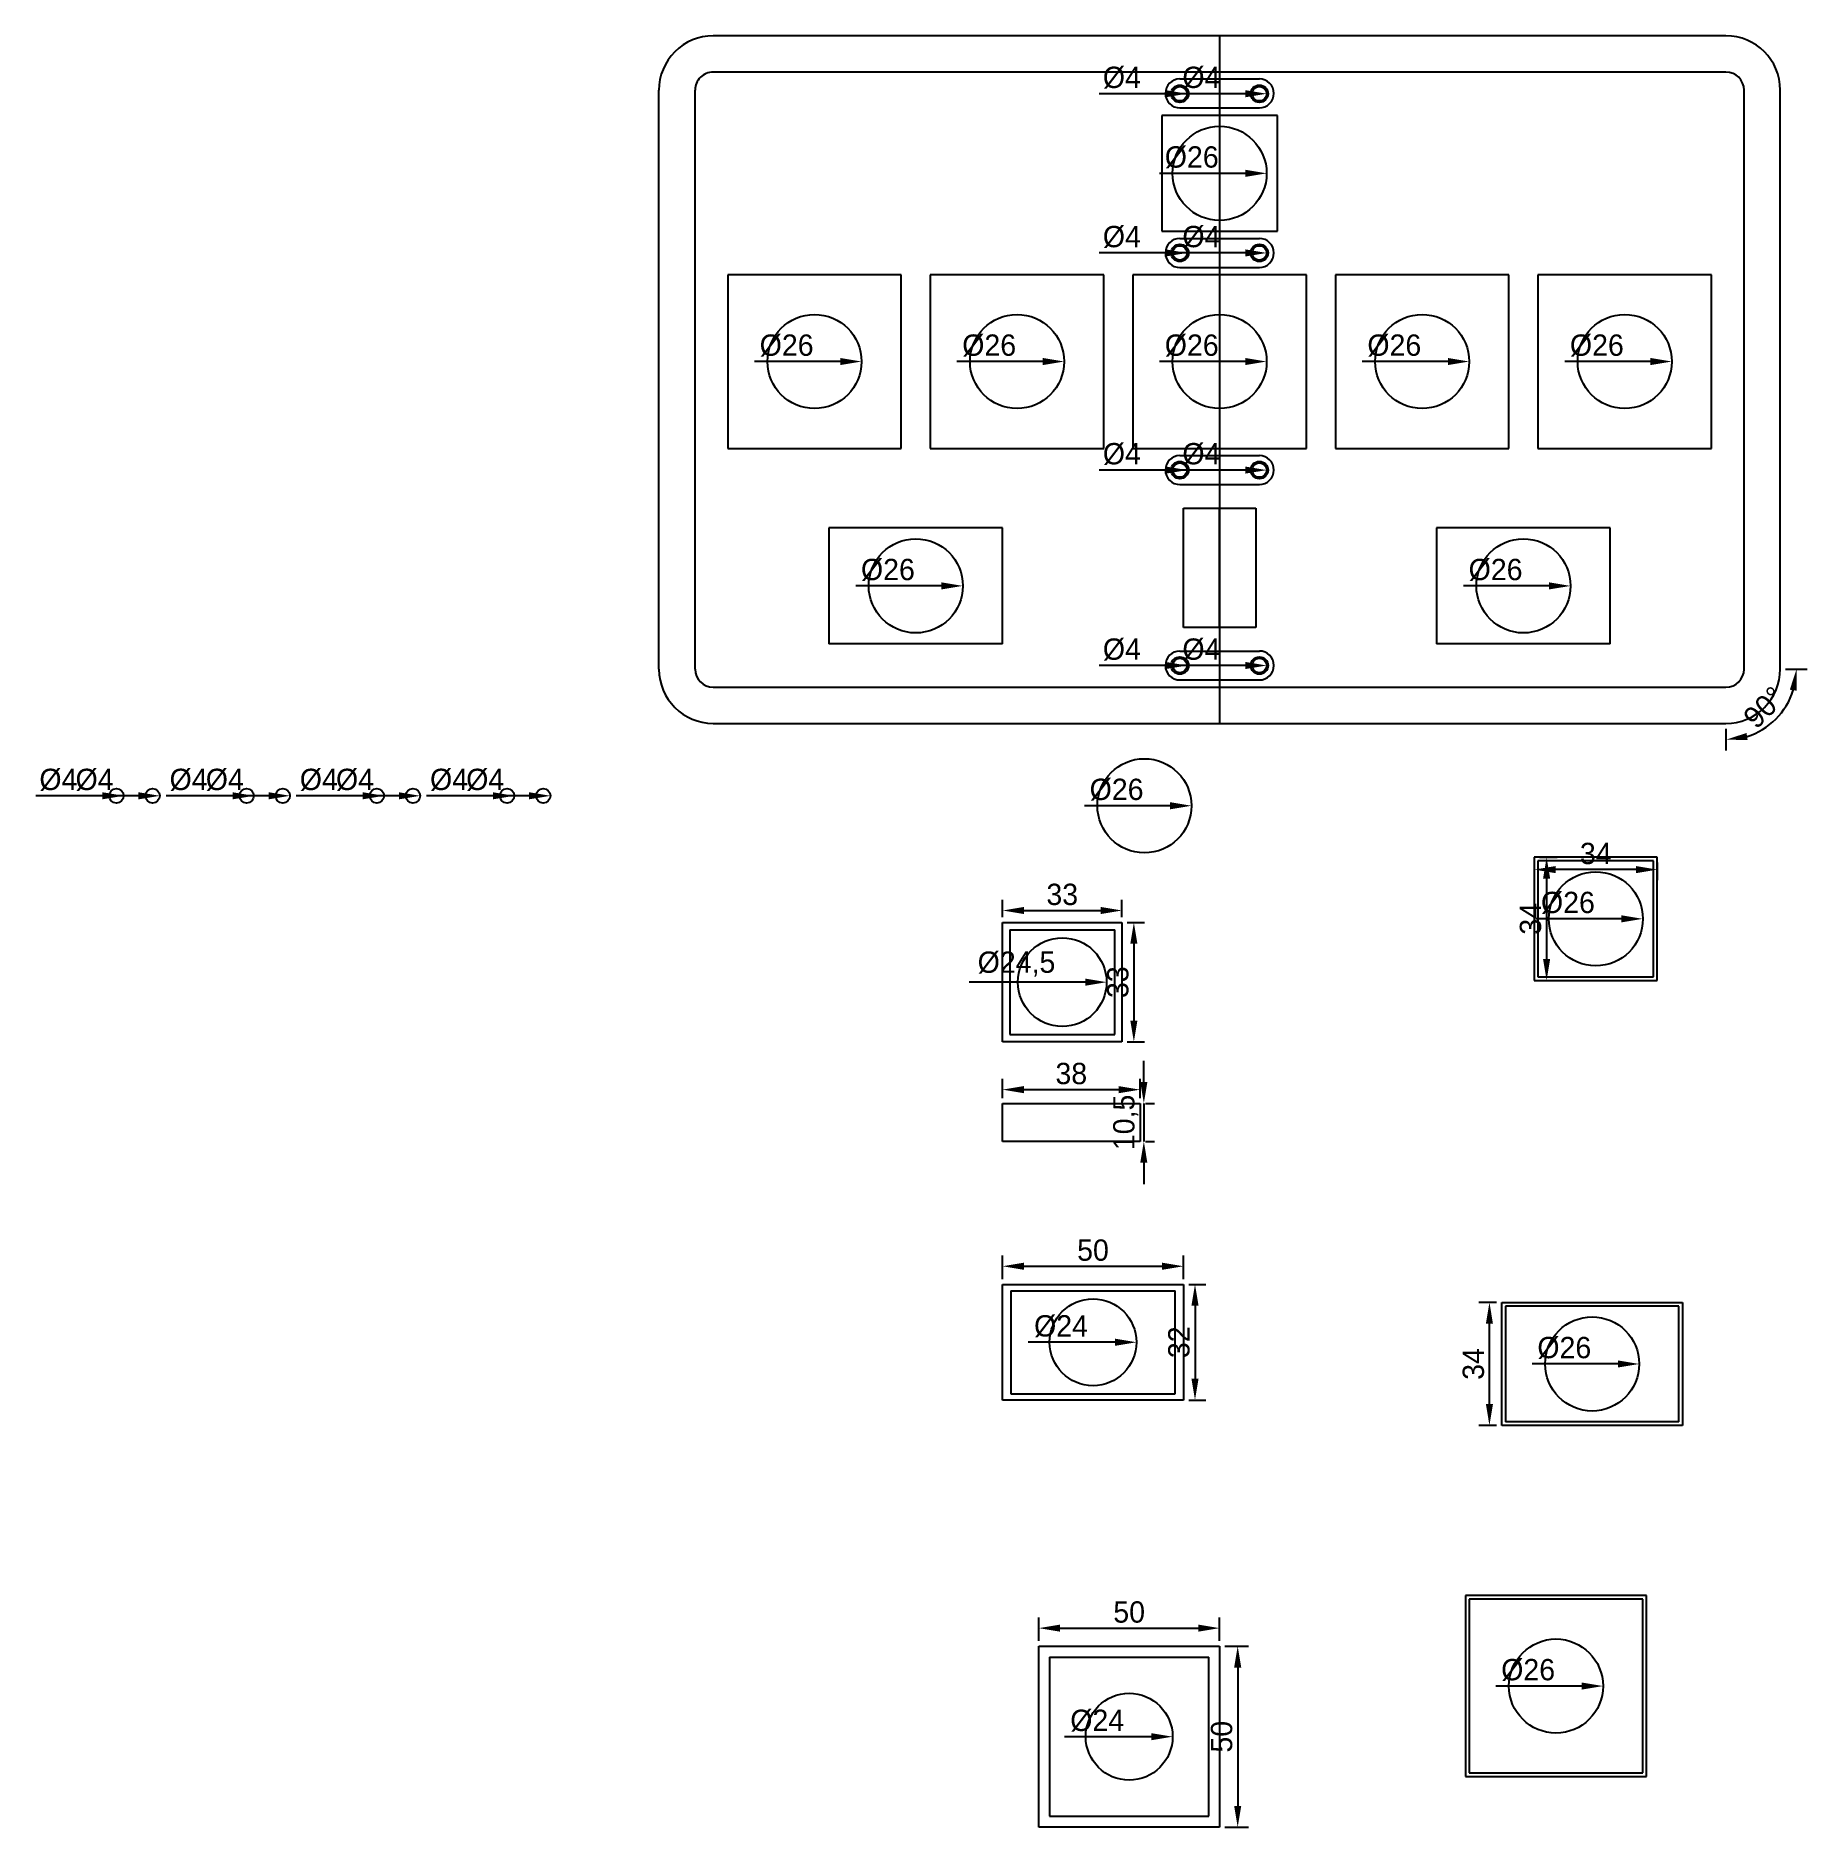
# Model space of a CAD drawing. Header units: millimetres. Extents: x -177 to 312, y -310 to 185.
import ezdxf

# ---------------------------------------------------------------- set-up
doc = ezdxf.new("R2010")
doc.units = ezdxf.units.MM
doc.layers.add('Dimensions', color=7, linetype='Continuous')
doc.layers.add('sketch', color=7, linetype='Continuous')
doc.dimstyles.new('ISO-25', dxfattribs={"dimtxt": 2.5, "dimasz": 2.5, "dimexe": 1.25, "dimexo": 0.625, "dimtad": 1, "dimtxsty": 'Standard', "dimcen": 2.5, "dimadec": 0, "dimazin": 0, "dimtfac": 1, "dimtmove": 0, "dimatfit": 3, "dimfxl": 1, "dimarcsym": 0})

# ---------------------------------------------------------------- blocks, each defined once
blk = doc.blocks.new('*D1')
at = {"layer": 'Defpoints', "color": 0}
for p in [(128, -110), (128, -120.5), (129.05, -120.5)]:
    blk.add_point(p, dxfattribs=at)
at = {"layer": 'Dimensions', "color": 140, "lineweight": -2}
for p, q in [((129.05, -104.11), (129.05, -98.21)), ((129.05, -110), (129.05, -120.5)), ((129.47, -110), (132, -110)), ((129.47, -120.5), (132, -120.5)), ((129.05, -126.39), (129.05, -132.29))]:
    blk.add_line(p, q, dxfattribs=at)
at = {"layer": 'Dimensions', "color": 140}
for points in [[(128.07, -104.11), (130.03, -104.11), (129.05, -110)], [(130.03, -126.39), (128.07, -126.39), (129.05, -120.5)]]:
    blk.add_solid(points, dxfattribs=at)
at = {"layer": 'Dimensions', "color": 140, "insert": (124.07, -115.25), "char_height": 5.893, "attachment_point": 5, "rotation": 90}
blk.add_mtext('10,5', dxfattribs=at)
blk = doc.blocks.new('*D2')
at = {"layer": 'Defpoints', "color": 0}
for p in [(128, -106.2), (90, -110), (128, -110)]:
    blk.add_point(p, dxfattribs=at)
at = {"layer": 'Dimensions', "color": 140, "lineweight": -2}
for p, q in [((90, -108.53), (90, -103.25)), ((128, -108.53), (128, -103.25)), ((95.89, -106.2), (122.11, -106.2))]:
    blk.add_line(p, q, dxfattribs=at)
at = {"layer": 'Dimensions', "color": 140}
for points in [[(95.89, -105.22), (95.89, -107.18), (90, -106.2)], [(122.11, -107.18), (122.11, -105.22), (128, -106.2)]]:
    blk.add_solid(points, dxfattribs=at)
at = {"layer": 'Dimensions', "color": 140, "insert": (109, -101.78), "char_height": 5.893, "attachment_point": 5}
blk.add_mtext('38', dxfattribs=at)
blk = doc.blocks.new('*D3')
at = {"layer": 'Defpoints', "color": 0}
for p in [(150, -255), (100, -260), (150, -260)]:
    blk.add_point(p, dxfattribs=at)
at = {"layer": 'Dimensions', "color": 140, "lineweight": -2}
for p, q in [((100, -258.53), (100, -252.05)), ((150, -258.53), (150, -252.05)), ((105.89, -255), (144.11, -255))]:
    blk.add_line(p, q, dxfattribs=at)
at = {"layer": 'Dimensions', "color": 140}
for points in [[(105.89, -254.02), (105.89, -255.98), (100, -255)], [(144.11, -255.98), (144.11, -254.02), (150, -255)]]:
    blk.add_solid(points, dxfattribs=at)
at = {"layer": 'Dimensions', "color": 140, "insert": (125, -250.58), "char_height": 5.893, "attachment_point": 5}
blk.add_mtext('50', dxfattribs=at)
blk = doc.blocks.new('*D4')
at = {"layer": 'Defpoints', "color": 0}
for p in [(237, -42), (271, -42), (237, -45.4)]:
    blk.add_point(p, dxfattribs=at)
at = {"layer": 'Dimensions', "color": 140, "lineweight": -2}
for p, q in [((237, -43.47), (237, -48.35)), ((271, -43.47), (271, -48.35)), ((265.11, -45.4), (242.89, -45.4))]:
    blk.add_line(p, q, dxfattribs=at)
at = {"layer": 'Dimensions', "color": 140}
for points in [[(242.89, -44.42), (242.89, -46.38), (237, -45.4)], [(265.11, -46.38), (265.11, -44.42), (271, -45.4)]]:
    blk.add_solid(points, dxfattribs=at)
at = {"layer": 'Dimensions', "color": 140, "insert": (254, -40.98), "char_height": 5.893, "attachment_point": 5}
blk.add_mtext('34', dxfattribs=at)
blk = doc.blocks.new('*D5')
at = {"layer": 'Defpoints', "color": 0}
for p in [(123, -60), (123, -93), (126.3, -93)]:
    blk.add_point(p, dxfattribs=at)
at = {"layer": 'Dimensions', "color": 140, "lineweight": -2}
for p, q in [((124.47, -60), (129.25, -60)), ((126.3, -65.89), (126.3, -87.11)), ((124.47, -93), (129.25, -93))]:
    blk.add_line(p, q, dxfattribs=at)
at = {"layer": 'Dimensions', "color": 140}
for points in [[(127.28, -65.89), (125.32, -65.89), (126.3, -60)], [(125.32, -87.11), (127.28, -87.11), (126.3, -93)]]:
    blk.add_solid(points, dxfattribs=at)
at = {"layer": 'Dimensions', "color": 140, "insert": (121.88, -76.5), "char_height": 5.893, "attachment_point": 5, "rotation": 90}
blk.add_mtext('33', dxfattribs=at)
blk = doc.blocks.new('*D6')
at = {"layer": 'Defpoints', "color": 0}
for p in [(237, -42), (237, -76), (240.4, -76)]:
    blk.add_point(p, dxfattribs=at)
at = {"layer": 'Dimensions', "color": 140, "lineweight": -2}
for p, q in [((238.47, -42), (243.35, -42)), ((240.4, -47.89), (240.4, -70.11)), ((238.47, -76), (243.35, -76))]:
    blk.add_line(p, q, dxfattribs=at)
at = {"layer": 'Dimensions', "color": 140}
for points in [[(241.38, -47.89), (239.42, -47.89), (240.4, -42)], [(239.42, -70.11), (241.38, -70.11), (240.4, -76)]]:
    blk.add_solid(points, dxfattribs=at)
at = {"layer": 'Dimensions', "color": 140, "insert": (235.98, -59), "char_height": 5.893, "attachment_point": 5, "rotation": 90}
blk.add_mtext('34', dxfattribs=at)
blk = doc.blocks.new('*D7')
at = {"layer": 'Defpoints', "color": 0}
for p in [(150, -260), (150, -310), (155, -310)]:
    blk.add_point(p, dxfattribs=at)
at = {"layer": 'Dimensions', "color": 140, "lineweight": -2}
for p, q in [((151.47, -260), (157.95, -260)), ((155, -265.89), (155, -304.11)), ((151.47, -310), (157.95, -310))]:
    blk.add_line(p, q, dxfattribs=at)
at = {"layer": 'Dimensions', "color": 140}
for points in [[(155.98, -265.89), (154.02, -265.89), (155, -260)], [(154.02, -304.11), (155.98, -304.11), (155, -310)]]:
    blk.add_solid(points, dxfattribs=at)
at = {"layer": 'Dimensions', "color": 140, "insert": (150.58, -285), "char_height": 5.893, "attachment_point": 5, "rotation": 90}
blk.add_mtext('50', dxfattribs=at)
blk = doc.blocks.new('*D8')
at = {"layer": 'Defpoints', "color": 0}
for p in [(140, -160), (140, -192), (143.2, -192)]:
    blk.add_point(p, dxfattribs=at)
at = {"layer": 'Dimensions', "color": 140, "lineweight": -2}
for p, q in [((141.47, -160), (146.15, -160)), ((143.2, -165.89), (143.2, -186.11)), ((141.47, -192), (146.15, -192))]:
    blk.add_line(p, q, dxfattribs=at)
at = {"layer": 'Dimensions', "color": 140}
for points in [[(144.18, -165.89), (142.22, -165.89), (143.2, -160)], [(142.22, -186.11), (144.18, -186.11), (143.2, -192)]]:
    blk.add_solid(points, dxfattribs=at)
at = {"layer": 'Dimensions', "color": 140, "insert": (138.78, -176), "char_height": 5.893, "attachment_point": 5, "rotation": 90}
blk.add_mtext('32', dxfattribs=at)
blk = doc.blocks.new('*D9')
at = {"layer": 'Defpoints', "color": 0}
for p in [(123, -56.7), (90, -60), (123, -60)]:
    blk.add_point(p, dxfattribs=at)
at = {"layer": 'Dimensions', "color": 140, "lineweight": -2}
for p, q in [((90, -58.53), (90, -53.75)), ((123, -58.53), (123, -53.75)), ((95.89, -56.7), (117.11, -56.7))]:
    blk.add_line(p, q, dxfattribs=at)
at = {"layer": 'Dimensions', "color": 140}
for points in [[(95.89, -55.72), (95.89, -57.68), (90, -56.7)], [(117.11, -57.68), (117.11, -55.72), (123, -56.7)]]:
    blk.add_solid(points, dxfattribs=at)
at = {"layer": 'Dimensions', "color": 140, "insert": (106.5, -52.28), "char_height": 5.893, "attachment_point": 5}
blk.add_mtext('33', dxfattribs=at)
blk = doc.blocks.new('*D10')
at = {"layer": 'Defpoints', "color": 0}
for p in [(140, -155), (90, -160), (140, -160)]:
    blk.add_point(p, dxfattribs=at)
at = {"layer": 'Dimensions', "color": 140, "lineweight": -2}
for p, q in [((90, -158.53), (90, -152.05)), ((140, -158.53), (140, -152.05)), ((95.89, -155), (134.11, -155))]:
    blk.add_line(p, q, dxfattribs=at)
at = {"layer": 'Dimensions', "color": 140}
for points in [[(95.89, -154.02), (95.89, -155.98), (90, -155)], [(134.11, -155.98), (134.11, -154.02), (140, -155)]]:
    blk.add_solid(points, dxfattribs=at)
at = {"layer": 'Dimensions', "color": 140, "insert": (115, -150.58), "char_height": 5.893, "attachment_point": 5}
blk.add_mtext('50', dxfattribs=at)
blk = doc.blocks.new('*D11')
at = {"layer": 'Defpoints', "color": 0}
for p in [(224.6, -165), (228, -165), (228, -199)]:
    blk.add_point(p, dxfattribs=at)
at = {"layer": 'Dimensions', "color": 140, "lineweight": -2}
for p, q in [((226.53, -165), (221.65, -165)), ((224.6, -193.11), (224.6, -170.89)), ((226.53, -199), (221.65, -199))]:
    blk.add_line(p, q, dxfattribs=at)
at = {"layer": 'Dimensions', "color": 140}
for points in [[(225.58, -170.89), (223.62, -170.89), (224.6, -165)], [(223.62, -193.11), (225.58, -193.11), (224.6, -199)]]:
    blk.add_solid(points, dxfattribs=at)
at = {"layer": 'Dimensions', "color": 140, "insert": (220.18, -182), "char_height": 5.893, "attachment_point": 5, "rotation": 90}
blk.add_mtext('34', dxfattribs=at)
blk = doc.blocks.new('*D12')
at = {"layer": 'Defpoints', "color": 0}
for p in [(113, -285), (137, -285)]:
    blk.add_point(p, dxfattribs=at)
at = {"layer": 'Dimensions', "color": 140, "lineweight": -2}
blk.add_line((131.11, -285), (107.11, -285), dxfattribs=at)
at = {"layer": 'Dimensions', "color": 140}
blk.add_solid([(131.11, -285.98), (131.11, -284.02), (137, -285)], dxfattribs=at)
at = {"layer": 'Dimensions', "color": 140, "insert": (116.16, -280.58), "char_height": 5.893, "attachment_point": 5}
blk.add_mtext('%%c24', dxfattribs=at)
blk = doc.blocks.new('*D13')
at = {"layer": 'Defpoints', "color": 0}
for p in [(103, -176), (127, -176)]:
    blk.add_point(p, dxfattribs=at)
at = {"layer": 'Dimensions', "color": 140, "lineweight": -2}
blk.add_line((121.11, -176), (97.11, -176), dxfattribs=at)
at = {"layer": 'Dimensions', "color": 140}
blk.add_solid([(121.11, -176.98), (121.11, -175.02), (127, -176)], dxfattribs=at)
at = {"layer": 'Dimensions', "color": 140, "insert": (106.16, -171.58), "char_height": 5.893, "attachment_point": 5}
blk.add_mtext('%%c24', dxfattribs=at)
blk = doc.blocks.new('*D14')
at = {"layer": 'Defpoints', "color": 0}
for p in [(94.25, -76.5), (118.75, -76.5)]:
    blk.add_point(p, dxfattribs=at)
at = {"layer": 'Dimensions', "color": 140, "lineweight": -2}
blk.add_line((112.86, -76.5), (80.73, -76.5), dxfattribs=at)
at = {"layer": 'Dimensions', "color": 140}
blk.add_solid([(112.86, -77.48), (112.86, -75.52), (118.75, -76.5)], dxfattribs=at)
at = {"layer": 'Dimensions', "color": 140, "insert": (93.85, -71.52), "char_height": 5.893, "attachment_point": 5}
blk.add_mtext('%%c24,5', dxfattribs=at)
blk = doc.blocks.new('*D15')
at = {"layer": 'Defpoints', "color": 0}
for p in [(221, 33), (247, 33)]:
    blk.add_point(p, dxfattribs=at)
at = {"layer": 'Dimensions', "color": 140, "lineweight": -2}
blk.add_line((241.11, 33), (217.4, 33), dxfattribs=at)
at = {"layer": 'Dimensions', "color": 140}
blk.add_solid([(241.11, 32.02), (241.11, 33.98), (247, 33)], dxfattribs=at)
at = {"layer": 'Dimensions', "color": 140, "insert": (226.3, 37.42), "char_height": 5.893, "attachment_point": 5}
blk.add_mtext('%%c26', dxfattribs=at)
blk = doc.blocks.new('*D16')
at = {"layer": 'Defpoints', "color": 0}
for p in [(-39, -25), (-35, -25)]:
    blk.add_point(p, dxfattribs=at)
at = {"layer": 'Dimensions', "color": 140, "lineweight": -2}
blk.add_line((-40.89, -25), (-59.27, -25), dxfattribs=at)
at = {"layer": 'Dimensions', "color": 140}
blk.add_solid([(-40.89, -25.98), (-40.89, -24.02), (-35, -25)], dxfattribs=at)
at = {"layer": 'Dimensions', "color": 140, "insert": (-53.03, -20.58), "char_height": 5.893, "attachment_point": 5}
blk.add_mtext('%%c4', dxfattribs=at)
blk = doc.blocks.new('*D17')
at = {"layer": 'Defpoints', "color": 0}
for p in [(53, 33), (79, 33)]:
    blk.add_point(p, dxfattribs=at)
at = {"layer": 'Dimensions', "color": 140, "lineweight": -2}
blk.add_line((73.11, 33), (49.4, 33), dxfattribs=at)
at = {"layer": 'Dimensions', "color": 140}
blk.add_solid([(73.11, 32.02), (73.11, 33.98), (79, 33)], dxfattribs=at)
at = {"layer": 'Dimensions', "color": 140, "insert": (58.3, 37.42), "char_height": 5.893, "attachment_point": 5}
blk.add_mtext('%%c26', dxfattribs=at)
blk = doc.blocks.new('*D18')
at = {"layer": 'Defpoints', "color": 0}
for p in [(81, 95), (107, 95)]:
    blk.add_point(p, dxfattribs=at)
at = {"layer": 'Dimensions', "color": 140, "lineweight": -2}
blk.add_line((101.11, 95), (77.4, 95), dxfattribs=at)
at = {"layer": 'Dimensions', "color": 140}
blk.add_solid([(101.11, 94.02), (101.11, 95.98), (107, 95)], dxfattribs=at)
at = {"layer": 'Dimensions', "color": 140, "insert": (86.3, 99.42), "char_height": 5.893, "attachment_point": 5}
blk.add_mtext('%%c26', dxfattribs=at)
blk = doc.blocks.new('*D19')
at = {"layer": 'Defpoints', "color": 0}
for p in [(137.01, 169), (141.01, 169)]:
    blk.add_point(p, dxfattribs=at)
at = {"layer": 'Dimensions', "color": 140, "lineweight": -2}
blk.add_line((135.12, 169), (116.74, 169), dxfattribs=at)
at = {"layer": 'Dimensions', "color": 140}
blk.add_solid([(135.12, 168.02), (135.12, 169.98), (141.01, 169)], dxfattribs=at)
at = {"layer": 'Dimensions', "color": 140, "insert": (122.98, 173.42), "char_height": 5.893, "attachment_point": 5}
blk.add_mtext('%%c4', dxfattribs=at)
blk = doc.blocks.new('*D20')
at = {"layer": 'Defpoints', "color": 0}
for p in [(159, 169), (163, 169)]:
    blk.add_point(p, dxfattribs=at)
at = {"layer": 'Dimensions', "color": 140, "lineweight": -2}
blk.add_line((157.11, 169), (138.73, 169), dxfattribs=at)
at = {"layer": 'Dimensions', "color": 140}
blk.add_solid([(157.11, 168.02), (157.11, 169.98), (163, 169)], dxfattribs=at)
at = {"layer": 'Dimensions', "color": 140, "insert": (144.97, 173.42), "char_height": 5.893, "attachment_point": 5}
blk.add_mtext('%%c4', dxfattribs=at)
blk = doc.blocks.new('*D21')
at = {"layer": 'Defpoints', "color": 0}
for p in [(193, 95), (219, 95)]:
    blk.add_point(p, dxfattribs=at)
at = {"layer": 'Dimensions', "color": 140, "lineweight": -2}
blk.add_line((213.11, 95), (189.4, 95), dxfattribs=at)
at = {"layer": 'Dimensions', "color": 140}
blk.add_solid([(213.11, 94.02), (213.11, 95.98), (219, 95)], dxfattribs=at)
at = {"layer": 'Dimensions', "color": 140, "insert": (198.3, 99.42), "char_height": 5.893, "attachment_point": 5}
blk.add_mtext('%%c26', dxfattribs=at)
blk = doc.blocks.new('*D22')
at = {"layer": 'Defpoints', "color": 0}
for p in [(249, 95), (275, 95)]:
    blk.add_point(p, dxfattribs=at)
at = {"layer": 'Dimensions', "color": 140, "lineweight": -2}
blk.add_line((269.11, 95), (245.4, 95), dxfattribs=at)
at = {"layer": 'Dimensions', "color": 140}
blk.add_solid([(269.11, 94.02), (269.11, 95.98), (275, 95)], dxfattribs=at)
at = {"layer": 'Dimensions', "color": 140, "insert": (254.3, 99.42), "char_height": 5.893, "attachment_point": 5}
blk.add_mtext('%%c26', dxfattribs=at)
blk = doc.blocks.new('*D23')
at = {"layer": 'Defpoints', "color": 0}
for p in [(-49, -25), (-45, -25)]:
    blk.add_point(p, dxfattribs=at)
at = {"layer": 'Dimensions', "color": 140, "lineweight": -2}
blk.add_line((-50.89, -25), (-69.27, -25), dxfattribs=at)
at = {"layer": 'Dimensions', "color": 140}
blk.add_solid([(-50.89, -25.98), (-50.89, -24.02), (-45, -25)], dxfattribs=at)
at = {"layer": 'Dimensions', "color": 140, "insert": (-63.03, -20.58), "char_height": 5.893, "attachment_point": 5}
blk.add_mtext('%%c4', dxfattribs=at)
blk = doc.blocks.new('*D24')
at = {"layer": 'Defpoints', "color": 0}
for p in [(137, 95), (163, 95)]:
    blk.add_point(p, dxfattribs=at)
at = {"layer": 'Dimensions', "color": 140, "lineweight": -2}
blk.add_line((157.11, 95), (133.4, 95), dxfattribs=at)
at = {"layer": 'Dimensions', "color": 140}
blk.add_solid([(157.11, 94.02), (157.11, 95.98), (163, 95)], dxfattribs=at)
at = {"layer": 'Dimensions', "color": 140, "insert": (142.3, 99.42), "char_height": 5.893, "attachment_point": 5}
blk.add_mtext('%%c26', dxfattribs=at)
blk = doc.blocks.new('*D25')
at = {"layer": 'Defpoints', "color": 0}
for p in [(137.01, 125), (141.01, 125)]:
    blk.add_point(p, dxfattribs=at)
at = {"layer": 'Dimensions', "color": 140, "lineweight": -2}
blk.add_line((135.12, 125), (116.74, 125), dxfattribs=at)
at = {"layer": 'Dimensions', "color": 140}
blk.add_solid([(135.12, 124.02), (135.12, 125.98), (141.01, 125)], dxfattribs=at)
at = {"layer": 'Dimensions', "color": 140, "insert": (122.98, 129.42), "char_height": 5.893, "attachment_point": 5}
blk.add_mtext('%%c4', dxfattribs=at)
blk = doc.blocks.new('*D26')
at = {"layer": 'Defpoints', "color": 0}
for p in [(25, 95), (51, 95)]:
    blk.add_point(p, dxfattribs=at)
at = {"layer": 'Dimensions', "color": 140, "lineweight": -2}
blk.add_line((45.11, 95), (21.4, 95), dxfattribs=at)
at = {"layer": 'Dimensions', "color": 140}
blk.add_solid([(45.11, 94.02), (45.11, 95.98), (51, 95)], dxfattribs=at)
at = {"layer": 'Dimensions', "color": 140, "insert": (30.3, 99.42), "char_height": 5.893, "attachment_point": 5}
blk.add_mtext('%%c26', dxfattribs=at)
blk = doc.blocks.new('*D27')
at = {"layer": 'Defpoints', "color": 0}
for p in [(159, 125), (163, 125)]:
    blk.add_point(p, dxfattribs=at)
at = {"layer": 'Dimensions', "color": 140, "lineweight": -2}
blk.add_line((157.11, 125), (138.73, 125), dxfattribs=at)
at = {"layer": 'Dimensions', "color": 140}
blk.add_solid([(157.11, 124.02), (157.11, 125.98), (163, 125)], dxfattribs=at)
at = {"layer": 'Dimensions', "color": 140, "insert": (144.97, 129.42), "char_height": 5.893, "attachment_point": 5}
blk.add_mtext('%%c4', dxfattribs=at)
blk = doc.blocks.new('*D28')
at = {"layer": 'Defpoints', "color": 0}
for p in [(137, 147), (163, 147)]:
    blk.add_point(p, dxfattribs=at)
at = {"layer": 'Dimensions', "color": 140, "lineweight": -2}
blk.add_line((157.11, 147), (133.4, 147), dxfattribs=at)
at = {"layer": 'Dimensions', "color": 140}
blk.add_solid([(157.11, 146.02), (157.11, 147.98), (163, 147)], dxfattribs=at)
at = {"layer": 'Dimensions', "color": 140, "insert": (142.3, 151.42), "char_height": 5.893, "attachment_point": 5}
blk.add_mtext('%%c26', dxfattribs=at)
blk = doc.blocks.new('*D29')
at = {"layer": 'Defpoints', "color": 0}
for p in [(159, 65), (163, 65)]:
    blk.add_point(p, dxfattribs=at)
at = {"layer": 'Dimensions', "color": 140, "lineweight": -2}
blk.add_line((157.11, 65), (138.73, 65), dxfattribs=at)
at = {"layer": 'Dimensions', "color": 140}
blk.add_solid([(157.11, 64.02), (157.11, 65.98), (163, 65)], dxfattribs=at)
at = {"layer": 'Dimensions', "color": 140, "insert": (144.97, 69.42), "char_height": 5.893, "attachment_point": 5}
blk.add_mtext('%%c4', dxfattribs=at)
blk = doc.blocks.new('*D30')
at = {"layer": 'Defpoints', "color": 0}
for p in [(-157, -25), (-153, -25)]:
    blk.add_point(p, dxfattribs=at)
at = {"layer": 'Dimensions', "color": 140, "lineweight": -2}
blk.add_line((-158.89, -25), (-177.27, -25), dxfattribs=at)
at = {"layer": 'Dimensions', "color": 140}
blk.add_solid([(-158.89, -25.98), (-158.89, -24.02), (-153, -25)], dxfattribs=at)
at = {"layer": 'Dimensions', "color": 140, "insert": (-171.03, -20.58), "char_height": 5.893, "attachment_point": 5}
blk.add_mtext('%%c4', dxfattribs=at)
blk = doc.blocks.new('*D31')
at = {"layer": 'Defpoints', "color": 0}
for p in [(116.21, -27.75), (142.21, -27.75)]:
    blk.add_point(p, dxfattribs=at)
at = {"layer": 'Dimensions', "color": 140, "lineweight": -2}
blk.add_line((136.32, -27.75), (112.61, -27.75), dxfattribs=at)
at = {"layer": 'Dimensions', "color": 140}
blk.add_solid([(136.32, -28.73), (136.32, -26.77), (142.21, -27.75)], dxfattribs=at)
at = {"layer": 'Dimensions', "color": 140, "insert": (121.52, -23.33), "char_height": 5.893, "attachment_point": 5}
blk.add_mtext('%%c26', dxfattribs=at)
blk = doc.blocks.new('*D32')
at = {"layer": 'Defpoints', "color": 0}
for p in [(137.01, 65), (141.01, 65)]:
    blk.add_point(p, dxfattribs=at)
at = {"layer": 'Dimensions', "color": 140, "lineweight": -2}
blk.add_line((135.12, 65), (116.74, 65), dxfattribs=at)
at = {"layer": 'Dimensions', "color": 140}
blk.add_solid([(135.12, 64.02), (135.12, 65.98), (141.01, 65)], dxfattribs=at)
at = {"layer": 'Dimensions', "color": 140, "insert": (122.98, 69.42), "char_height": 5.893, "attachment_point": 5}
blk.add_mtext('%%c4', dxfattribs=at)
blk = doc.blocks.new('*D33')
at = {"layer": 'Defpoints', "color": 0}
for p in [(241, -59), (267, -59)]:
    blk.add_point(p, dxfattribs=at)
at = {"layer": 'Dimensions', "color": 140, "lineweight": -2}
blk.add_line((261.11, -59), (237.4, -59), dxfattribs=at)
at = {"layer": 'Dimensions', "color": 140}
blk.add_solid([(261.11, -59.98), (261.11, -58.02), (267, -59)], dxfattribs=at)
at = {"layer": 'Dimensions', "color": 140, "insert": (246.3, -54.58), "char_height": 5.893, "attachment_point": 5}
blk.add_mtext('%%c26', dxfattribs=at)
blk = doc.blocks.new('*D34')
at = {"layer": 'Defpoints', "color": 0}
for p in [(230, -271), (256, -271)]:
    blk.add_point(p, dxfattribs=at)
at = {"layer": 'Dimensions', "color": 140, "lineweight": -2}
blk.add_line((250.11, -271), (226.4, -271), dxfattribs=at)
at = {"layer": 'Dimensions', "color": 140}
blk.add_solid([(250.11, -271.98), (250.11, -270.02), (256, -271)], dxfattribs=at)
at = {"layer": 'Dimensions', "color": 140, "insert": (235.3, -266.58), "char_height": 5.893, "attachment_point": 5}
blk.add_mtext('%%c26', dxfattribs=at)
blk = doc.blocks.new('*D35')
at = {"layer": 'Defpoints', "color": 0}
for p in [(240, -182), (266, -182)]:
    blk.add_point(p, dxfattribs=at)
at = {"layer": 'Dimensions', "color": 140, "lineweight": -2}
blk.add_line((260.11, -182), (236.4, -182), dxfattribs=at)
at = {"layer": 'Dimensions', "color": 140}
blk.add_solid([(260.11, -182.98), (260.11, -181.02), (266, -182)], dxfattribs=at)
at = {"layer": 'Dimensions', "color": 140, "insert": (245.3, -177.58), "char_height": 5.893, "attachment_point": 5}
blk.add_mtext('%%c26', dxfattribs=at)
blk = doc.blocks.new('*D36')
at = {"layer": 'Defpoints', "color": 0}
for p in [(159, 11), (163, 11)]:
    blk.add_point(p, dxfattribs=at)
at = {"layer": 'Dimensions', "color": 140, "lineweight": -2}
blk.add_line((157.11, 11), (138.73, 11), dxfattribs=at)
at = {"layer": 'Dimensions', "color": 140}
blk.add_solid([(157.11, 10.02), (157.11, 11.98), (163, 11)], dxfattribs=at)
at = {"layer": 'Dimensions', "color": 140, "insert": (144.97, 15.42), "char_height": 5.893, "attachment_point": 5}
blk.add_mtext('%%c4', dxfattribs=at)
blk = doc.blocks.new('*D37')
at = {"layer": 'Defpoints', "color": 0}
for p in [(137.01, 11), (141.01, 11)]:
    blk.add_point(p, dxfattribs=at)
at = {"layer": 'Dimensions', "color": 140, "lineweight": -2}
blk.add_line((135.12, 11), (116.74, 11), dxfattribs=at)
at = {"layer": 'Dimensions', "color": 140}
blk.add_solid([(135.12, 10.02), (135.12, 11.98), (141.01, 11)], dxfattribs=at)
at = {"layer": 'Dimensions', "color": 140, "insert": (122.98, 15.42), "char_height": 5.893, "attachment_point": 5}
blk.add_mtext('%%c4', dxfattribs=at)
blk = doc.blocks.new('*D38')
at = {"layer": 'Defpoints', "color": 0}
for p in [(-147, -25), (-143, -25)]:
    blk.add_point(p, dxfattribs=at)
at = {"layer": 'Dimensions', "color": 140, "lineweight": -2}
blk.add_line((-148.89, -25), (-167.27, -25), dxfattribs=at)
at = {"layer": 'Dimensions', "color": 140}
blk.add_solid([(-148.89, -25.98), (-148.89, -24.02), (-143, -25)], dxfattribs=at)
at = {"layer": 'Dimensions', "color": 140, "insert": (-161.03, -20.58), "char_height": 5.893, "attachment_point": 5}
blk.add_mtext('%%c4', dxfattribs=at)
blk = doc.blocks.new('*D39')
at = {"layer": 'Defpoints', "color": 0}
for p in [(-121, -25), (-117, -25)]:
    blk.add_point(p, dxfattribs=at)
at = {"layer": 'Dimensions', "color": 140, "lineweight": -2}
blk.add_line((-122.89, -25), (-141.27, -25), dxfattribs=at)
at = {"layer": 'Dimensions', "color": 140}
blk.add_solid([(-122.89, -25.98), (-122.89, -24.02), (-117, -25)], dxfattribs=at)
at = {"layer": 'Dimensions', "color": 140, "insert": (-135.03, -20.58), "char_height": 5.893, "attachment_point": 5}
blk.add_mtext('%%c4', dxfattribs=at)
blk = doc.blocks.new('*D40')
at = {"layer": 'Defpoints', "color": 0}
for p in [(-111, -25), (-107, -25)]:
    blk.add_point(p, dxfattribs=at)
at = {"layer": 'Dimensions', "color": 140, "lineweight": -2}
blk.add_line((-112.89, -25), (-131.27, -25), dxfattribs=at)
at = {"layer": 'Dimensions', "color": 140}
blk.add_solid([(-112.89, -25.98), (-112.89, -24.02), (-107, -25)], dxfattribs=at)
at = {"layer": 'Dimensions', "color": 140, "insert": (-125.03, -20.58), "char_height": 5.893, "attachment_point": 5}
blk.add_mtext('%%c4', dxfattribs=at)
blk = doc.blocks.new('*D41')
at = {"layer": 'Defpoints', "color": 0}
for p in [(-85, -25), (-81, -25)]:
    blk.add_point(p, dxfattribs=at)
at = {"layer": 'Dimensions', "color": 140, "lineweight": -2}
blk.add_line((-86.89, -25), (-105.27, -25), dxfattribs=at)
at = {"layer": 'Dimensions', "color": 140}
blk.add_solid([(-86.89, -25.98), (-86.89, -24.02), (-81, -25)], dxfattribs=at)
at = {"layer": 'Dimensions', "color": 140, "insert": (-99.03, -20.58), "char_height": 5.893, "attachment_point": 5}
blk.add_mtext('%%c4', dxfattribs=at)
blk = doc.blocks.new('*D42')
at = {"layer": 'Defpoints', "color": 0}
for p in [(-75, -25), (-71, -25)]:
    blk.add_point(p, dxfattribs=at)
at = {"layer": 'Dimensions', "color": 140, "lineweight": -2}
blk.add_line((-76.89, -25), (-95.27, -25), dxfattribs=at)
at = {"layer": 'Dimensions', "color": 140}
blk.add_solid([(-76.89, -25.98), (-76.89, -24.02), (-71, -25)], dxfattribs=at)
at = {"layer": 'Dimensions', "color": 140, "insert": (-89.03, -20.58), "char_height": 5.893, "attachment_point": 5}
blk.add_mtext('%%c4', dxfattribs=at)
blk = doc.blocks.new('*D43')
at = {"layer": 'Defpoints', "color": 0}
for p in [(290, 10), (305, 10), (290, -5), (299.75, -6.89)]:
    blk.add_point(p, dxfattribs=at)
at = {"layer": 'Dimensions', "color": 140, "lineweight": -2}
for p, q in [((306.47, 10), (312.45, 10)), ((290, -6.47), (290, -12.45))]:
    blk.add_line(p, q, dxfattribs=at)
blk.add_arc((290, 10), 19.5, 287.3813, 342.6188, dxfattribs=at)
at = {"layer": 'Dimensions', "color": 140}
for points in [[(309.58, 4.03), (307.64, 4.32), (309.5, 10)], [(295.68, -7.64), (295.97, -9.58), (290, -9.5)]]:
    blk.add_solid(points, dxfattribs=at)
at = {"layer": 'Dimensions', "color": 140, "insert": (300.56, -0.56), "char_height": 5.893, "attachment_point": 5, "rotation": 45.0001}
blk.add_mtext('90%%d', dxfattribs=at)

msp = doc.modelspace()

# ---------------------------------------------------------------- linework, layer by layer
at = {"layer": 'sketch'}
for p, q in [((290, 185), (10.0001, 185)), ((150, 185), (150, -5)), ((290, 175), (10, 175)), ((-5, 10), (-5, 170)), ((5, 10), (5, 170)), ((139, 173.1), (161, 173.1)), ((295, 10), (295, 170)), ((305, 10), (305, 170)), ((139, 165.1), (161, 165.1)), ((166, 163), (134, 163)), ((134, 163), (134, 131)), ((166, 131), (166, 163)), ((134, 131), (166, 131)), ((139, 129), (161, 129)), ((62, 119), (14, 119)), ((14, 119), (14, 71)), ((62, 71), (62, 119)), ((118, 119), (70, 119)), ((70, 119), (70, 71)), ((118, 71), (118, 119)), ((174, 119), (126, 119)), ((126, 119), (126, 71)), ((139, 121), (161, 121)), ((174, 71), (174, 119)), ((230, 119), (182, 119)), ((182, 119), (182, 71)), ((230, 71), (230, 119)), ((286, 119), (238, 119)), ((238, 119), (238, 71)), ((286, 71), (286, 119)), ((14, 71), (62, 71)), ((70, 71), (118, 71)), ((126, 71), (174, 71)), ((182, 71), (230, 71)), ((238, 71), (286, 71)), ((139, 69), (161, 69)), ((139, 61), (161, 61)), ((140, 54.5), (150, 54.5)), ((140, 21.5), (140, 54.5)), ((150, 54.5), (150, 21.5)), ((150, 54.5), (160, 54.5)), ((150, 21.5), (150, 54.5)), ((160, 54.5), (160, 21.5)), ((90, 49), (42, 49)), ((42, 49), (42, 17)), ((90, 17), (90, 49)), ((210, 49), (210, 17)), ((258, 49), (210, 49)), ((258, 17), (258, 49)), ((150, 21.5), (140, 21.5)), ((160, 21.5), (150, 21.5)), ((90, 17), (42, 17)), ((139, 15), (161, 15)), ((258, 17), (210, 17)), ((10, 5), (290, 5)), ((139, 7), (161, 7)), ((10, -5), (290, -5)), ((271, -42), (237, -42)), ((237, -42), (237, -76)), ((238, -43), (238, -75)), ((270, -43), (238, -43)), ((270, -75), (270, -43)), ((271, -76), (271, -42)), ((90, -60), (123, -60)), ((90, -93), (90, -60)), ((92, -62), (121, -62)), ((92, -62), (92, -91)), ((121, -91), (121, -62)), ((123, -60), (123, -93)), ((237, -76), (271, -76)), ((238, -75), (270, -75)), ((123, -93), (90, -93)), ((92, -91), (121, -91)), ((90, -120.5), (90, -110)), ((90, -110), (128, -110)), ((128, -110), (128, -120.5)), ((128, -120.5), (90, -120.5)), ((90, -160), (140, -160)), ((90, -192), (90, -160)), ((92.25, -161.75), (137.75, -161.75)), ((92.25, -161.75), (92.25, -190.25)), ((137.75, -190.25), (137.75, -161.75)), ((140, -160), (140, -192)), ((228, -199), (228, -165)), ((228, -165), (278, -165)), ((277, -166), (229, -166)), ((229, -166), (229, -198)), ((277, -198), (277, -166)), ((278, -165), (278, -199)), ((140, -192), (90, -192)), ((92.25, -190.25), (137.75, -190.25)), ((277, -198), (229, -198)), ((278, -199), (228, -199)), ((268, -246), (218, -246)), ((218, -246), (218, -296)), ((219, -247), (219, -295)), ((267, -247), (219, -247)), ((267, -295), (267, -247)), ((268, -296), (268, -246)), ((100, -260), (150, -260)), ((100, -310), (100, -260)), ((150, -260), (150, -310)), ((103, -263), (103, -307)), ((103, -263), (147, -263)), ((147, -307), (147, -263)), ((218, -296), (268, -296)), ((219, -295), (267, -295)), ((150, -310), (100, -310)), ((103, -307), (147, -307))]:
    msp.add_line(p, q, dxfattribs=at)
for centre, radius in [((139.0092, 169), 2.4), ((139.0092, 169), 2), ((161, 169), 2.4), ((161, 169), 2), ((150, 147), 13), ((139.0092, 125), 2.4), ((139.0092, 125), 2), ((161, 125), 2.4), ((161, 125), 2), ((38, 95), 13), ((94, 95), 13), ((150, 95), 13), ((206, 95), 13), ((262, 95), 13), ((139.0092, 65), 2.4), ((139.0092, 65), 2), ((161, 65), 2.4), ((161, 65), 2), ((66, 33), 13), ((234, 33), 13), ((139.0092, 11), 2.4), ((139.0092, 11), 2), ((161, 11), 2.4), ((161, 11), 2), ((129.2104, -27.7497), 13), ((-155, -25), 2), ((-145, -25), 2), ((-119, -25), 2), ((-109, -25), 2), ((-83, -25), 2), ((-73, -25), 2), ((-47, -25), 2), ((-37, -25), 2), ((254, -59), 13), ((106.5, -76.5), 12.25), ((115, -176), 12), ((253, -182), 13), ((243, -271), 13), ((125, -285), 12)]:
    msp.add_circle(centre, radius, dxfattribs=at)
for centre, radius, start, end in [((10, 170), 15, 89.999794, 180.000049), ((290, 170), 15, 0, 90), ((10, 170), 5, 90, 180.000049), ((290, 170), 5, 0, 90), ((139.0092, 169.1), 4, 90.131262, 180.00002), ((139.0092, 169.1), 4, 180.00002, 270.00002), ((161, 169.1), 4, 0.00002, 89.99998), ((161, 169.1), 4, 270, 0.00002), ((139.0092, 125), 4, 90.131262, 180.00002), ((161, 125), 4, 0.00002, 89.99998), ((139.0092, 125), 4, 180.00002, 270.00002), ((161, 125), 4, 270, 0.00002), ((139.0092, 65), 4, 90.131262, 180.00002), ((139.0092, 65), 4, 180.00002, 270.00002), ((161, 65), 4, 0.00002, 89.99998), ((161, 65), 4, 270, 0.00002), ((139.0092, 11), 4, 90.131262, 180.00002), ((161, 11), 4, 0.00002, 89.99998), ((10, 10), 15, 180.000033, 269.999947), ((10, 10), 5, 180.000098, 269.999947), ((139.0092, 11), 4, 180.00002, 270.00002), ((161, 11), 4, 270, 0.00002), ((290, 10), 5, 270.000163, 359.999951), ((290, 10), 15, 270.000054, 0.000054)]:
    msp.add_arc(centre, radius, start, end, dxfattribs=at)

# ---------------------------------------------------------------- dimensions: what is measured, and where the dimension line sits
at = {"layer": 'Dimensions'}
for p1, p2, picture, middle in [((137.0092, 169), (141.0092, 169), '*D19', (122.9798, 169)), ((159, 169), (163, 169), '*D20', (144.9706, 169)), ((137, 147), (163, 147), '*D28', (142.3049, 147)), ((137.0092, 125), (141.0092, 125), '*D25', (122.9798, 125)), ((159, 125), (163, 125), '*D27', (144.9706, 125)), ((25, 95), (51, 95), '*D26', (30.3049, 95)), ((81, 95), (107, 95), '*D18', (86.3049, 95)), ((137, 95), (163, 95), '*D24', (142.3049, 95)), ((193, 95), (219, 95), '*D21', (198.3049, 95)), ((249, 95), (275, 95), '*D22', (254.3049, 95)), ((137.0092, 65), (141.0092, 65), '*D32', (122.9798, 65)), ((159, 65), (163, 65), '*D29', (144.9706, 65)), ((53, 33), (79, 33), '*D17', (58.3049, 33)), ((221, 33), (247, 33), '*D15', (226.3049, 33)), ((137.0092, 11), (141.0092, 11), '*D37', (122.9798, 11)), ((159, 11), (163, 11), '*D36', (144.9706, 11)), ((-157, -25), (-153, -25), '*D30', (-171.0293, -25)), ((-147, -25), (-143, -25), '*D38', (-161.0293, -25)), ((-121, -25), (-117, -25), '*D39', (-135.0293, -25)), ((-111, -25), (-107, -25), '*D40', (-125.0293, -25)), ((-85, -25), (-81, -25), '*D41', (-99.0293, -25)), ((-75, -25), (-71, -25), '*D42', (-89.0293, -25)), ((-49, -25), (-45, -25), '*D23', (-63.0293, -25)), ((-39, -25), (-35, -25), '*D16', (-53.0293, -25)), ((116.2104, -27.7497), (142.2104, -27.7497), '*D31', (121.5152, -27.7497)), ((241, -59), (267, -59), '*D33', (246.3049, -59)), ((94.25, -76.5), (118.75, -76.5), '*D14', (93.8457, -76.5)), ((103, -176), (127, -176), '*D13', (106.1645, -176)), ((240, -182), (266, -182), '*D35', (245.3049, -182)), ((230, -271), (256, -271), '*D34', (235.3049, -271)), ((113, -285), (137, -285), '*D12', (116.1645, -285))]:
    dim = msp.add_diameter_dim_2p(p1=p1, p2=p2, dimstyle='ISO-25', override={"dimscale": 2.357143, "dimdec": 3, "dimzin": 8, "dimlunit": 2, "dimclrd": 140, "dimclre": 140, "dimclrt": 140}, dxfattribs=at)
    dim.commit()
    dim.dimension.update_dxf_attribs({"geometry": picture, "text_midpoint": middle, "dimtype": 163})
dim = msp.add_angular_dim_3p(base=(299.75, -6.8875), center=(290, 10), p1=(290, -5), p2=(305, 10), dimstyle='ISO-25', override={"dimscale": 2.357143, "dimlunit": 2, "dimclrd": 140, "dimclre": 140, "dimclrt": 140, "dimadec": 3, "dimazin": 2}, dxfattribs=at)
dim.commit()
dim.dimension.update_dxf_attribs({"geometry": '*D43', "text_midpoint": (303.7886, -3.7886), "dimtype": 165})
for base, p1, p2, angle, picture, middle in [((237, -45.4), (271, -42), (237, -42), 180, '*D4', (254, -45.4)), ((240.4, -76), (237, -42), (237, -76), 270, '*D6', (240.4, -59)), ((123, -56.7), (90, -60), (123, -60), 0, '*D9', (106.5, -56.7)), ((126.3, -93), (123, -60), (123, -93), 270, '*D5', (126.3, -76.5)), ((128, -106.2), (90, -110), (128, -110), 0, '*D2', (109, -106.2)), ((129.05, -120.5), (128, -110), (128, -120.5), 270, '*D1', (129.05, -115.25)), ((140, -155), (90, -160), (140, -160), 0, '*D10', (115, -155)), ((143.2, -192), (140, -160), (140, -192), 270, '*D8', (143.2, -176)), ((224.6, -165), (228, -199), (228, -165), 90, '*D11', (224.6, -182)), ((150, -255), (100, -260), (150, -260), 0, '*D3', (125, -255)), ((155, -310), (150, -260), (150, -310), 270, '*D7', (155, -285))]:
    dim = msp.add_linear_dim(base=base, p1=p1, p2=p2, angle=angle, dimstyle='ISO-25', override={"dimscale": 2.357143, "dimdec": 3, "dimzin": 8, "dimlunit": 2, "dimclrd": 140, "dimclre": 140, "dimclrt": 140}, dxfattribs=at)
    dim.commit()
    dim.dimension.update_dxf_attribs({"geometry": picture, "text_midpoint": middle, "dimtype": 161})

doc.saveas('drawing.dxf')
